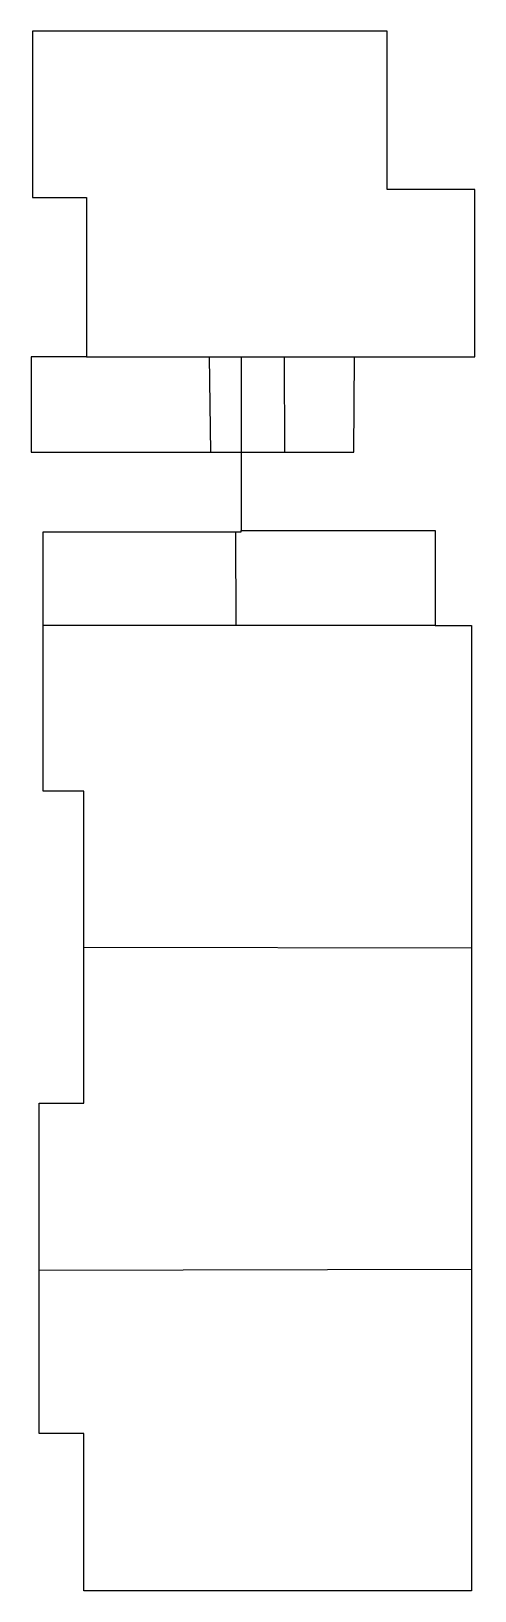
# Model space of a CAD drawing. Header units: inches. Extents: x 0 to 8.32, y 0 to 6.57.
# Drawn here: x 6.999 to 8.325, y 1.904 to 6.567 of the extents above.
import ezdxf

# ---------------------------------------------------------------- set-up
doc = ezdxf.new("R2010")
doc.units = ezdxf.units.IN
doc.header["$MEASUREMENT"] = 0
doc.layers.add('floor 8', color=30, linetype='Continuous')

msp = doc.modelspace()

# ---------------------------------------------------------------- linework, layer by layer
at = {"layer": 'floor 8'}
for p, q in [((8.063, 6.567), (7.003, 6.567)), ((7.003, 6.567), (7.003, 6.0699)), ((8.063, 6.0937), (8.063, 6.567)), ((7.003, 6.0699), (7.1638, 6.0699)), ((7.1638, 6.0699), (7.1638, 5.5936)), ((8.325, 6.0937), (8.063, 6.0937)), ((8.325, 5.5936), (8.325, 6.0937)), ((7.1638, 5.5936), (6.9987, 5.5936)), ((6.9987, 5.5936), (6.9987, 5.3087)), ((7.1638, 5.5936), (8.325, 5.5936)), ((7.5309, 5.5936), (7.5346, 5.3087)), ((7.6268, 5.5936), (7.6268, 5.0737)), ((7.7547, 5.5936), (7.7565, 5.3087)), ((7.9634, 5.3087), (7.9653, 5.5936)), ((6.9987, 5.3087), (7.9634, 5.3087)), ((7.0344, 4.7898), (7.0344, 5.0699)), ((7.0344, 5.0699), (7.6268, 5.0699)), ((7.6099, 5.0699), (7.6108, 4.7898)), ((7.6268, 5.0737), (8.206, 5.0737)), ((7.6268, 5.0699), (7.6268, 5.0737)), ((8.206, 5.0737), (8.206, 4.7898)), ((8.206, 4.7898), (7.0344, 4.7898)), ((7.0344, 4.2953), (7.0344, 4.7898)), ((8.206, 4.7898), (8.3152, 4.7898)), ((8.3152, 4.7898), (8.3152, 1.9041)), ((7.1559, 4.2953), (7.0344, 4.2953)), ((7.1559, 3.3624), (7.1559, 4.2953)), ((7.1559, 3.8287), (8.3152, 3.8267)), ((7.0226, 2.3745), (7.0226, 3.3624)), ((7.0226, 3.3624), (7.1559, 3.3624)), ((7.0226, 2.8626), (8.3152, 2.8657)), ((7.1559, 2.3745), (7.0226, 2.3745)), ((7.1559, 1.9041), (7.1559, 2.3745)), ((8.3152, 1.9041), (7.1559, 1.9041))]:
    msp.add_line(p, q, dxfattribs=at)

doc.saveas('drawing.dxf')
